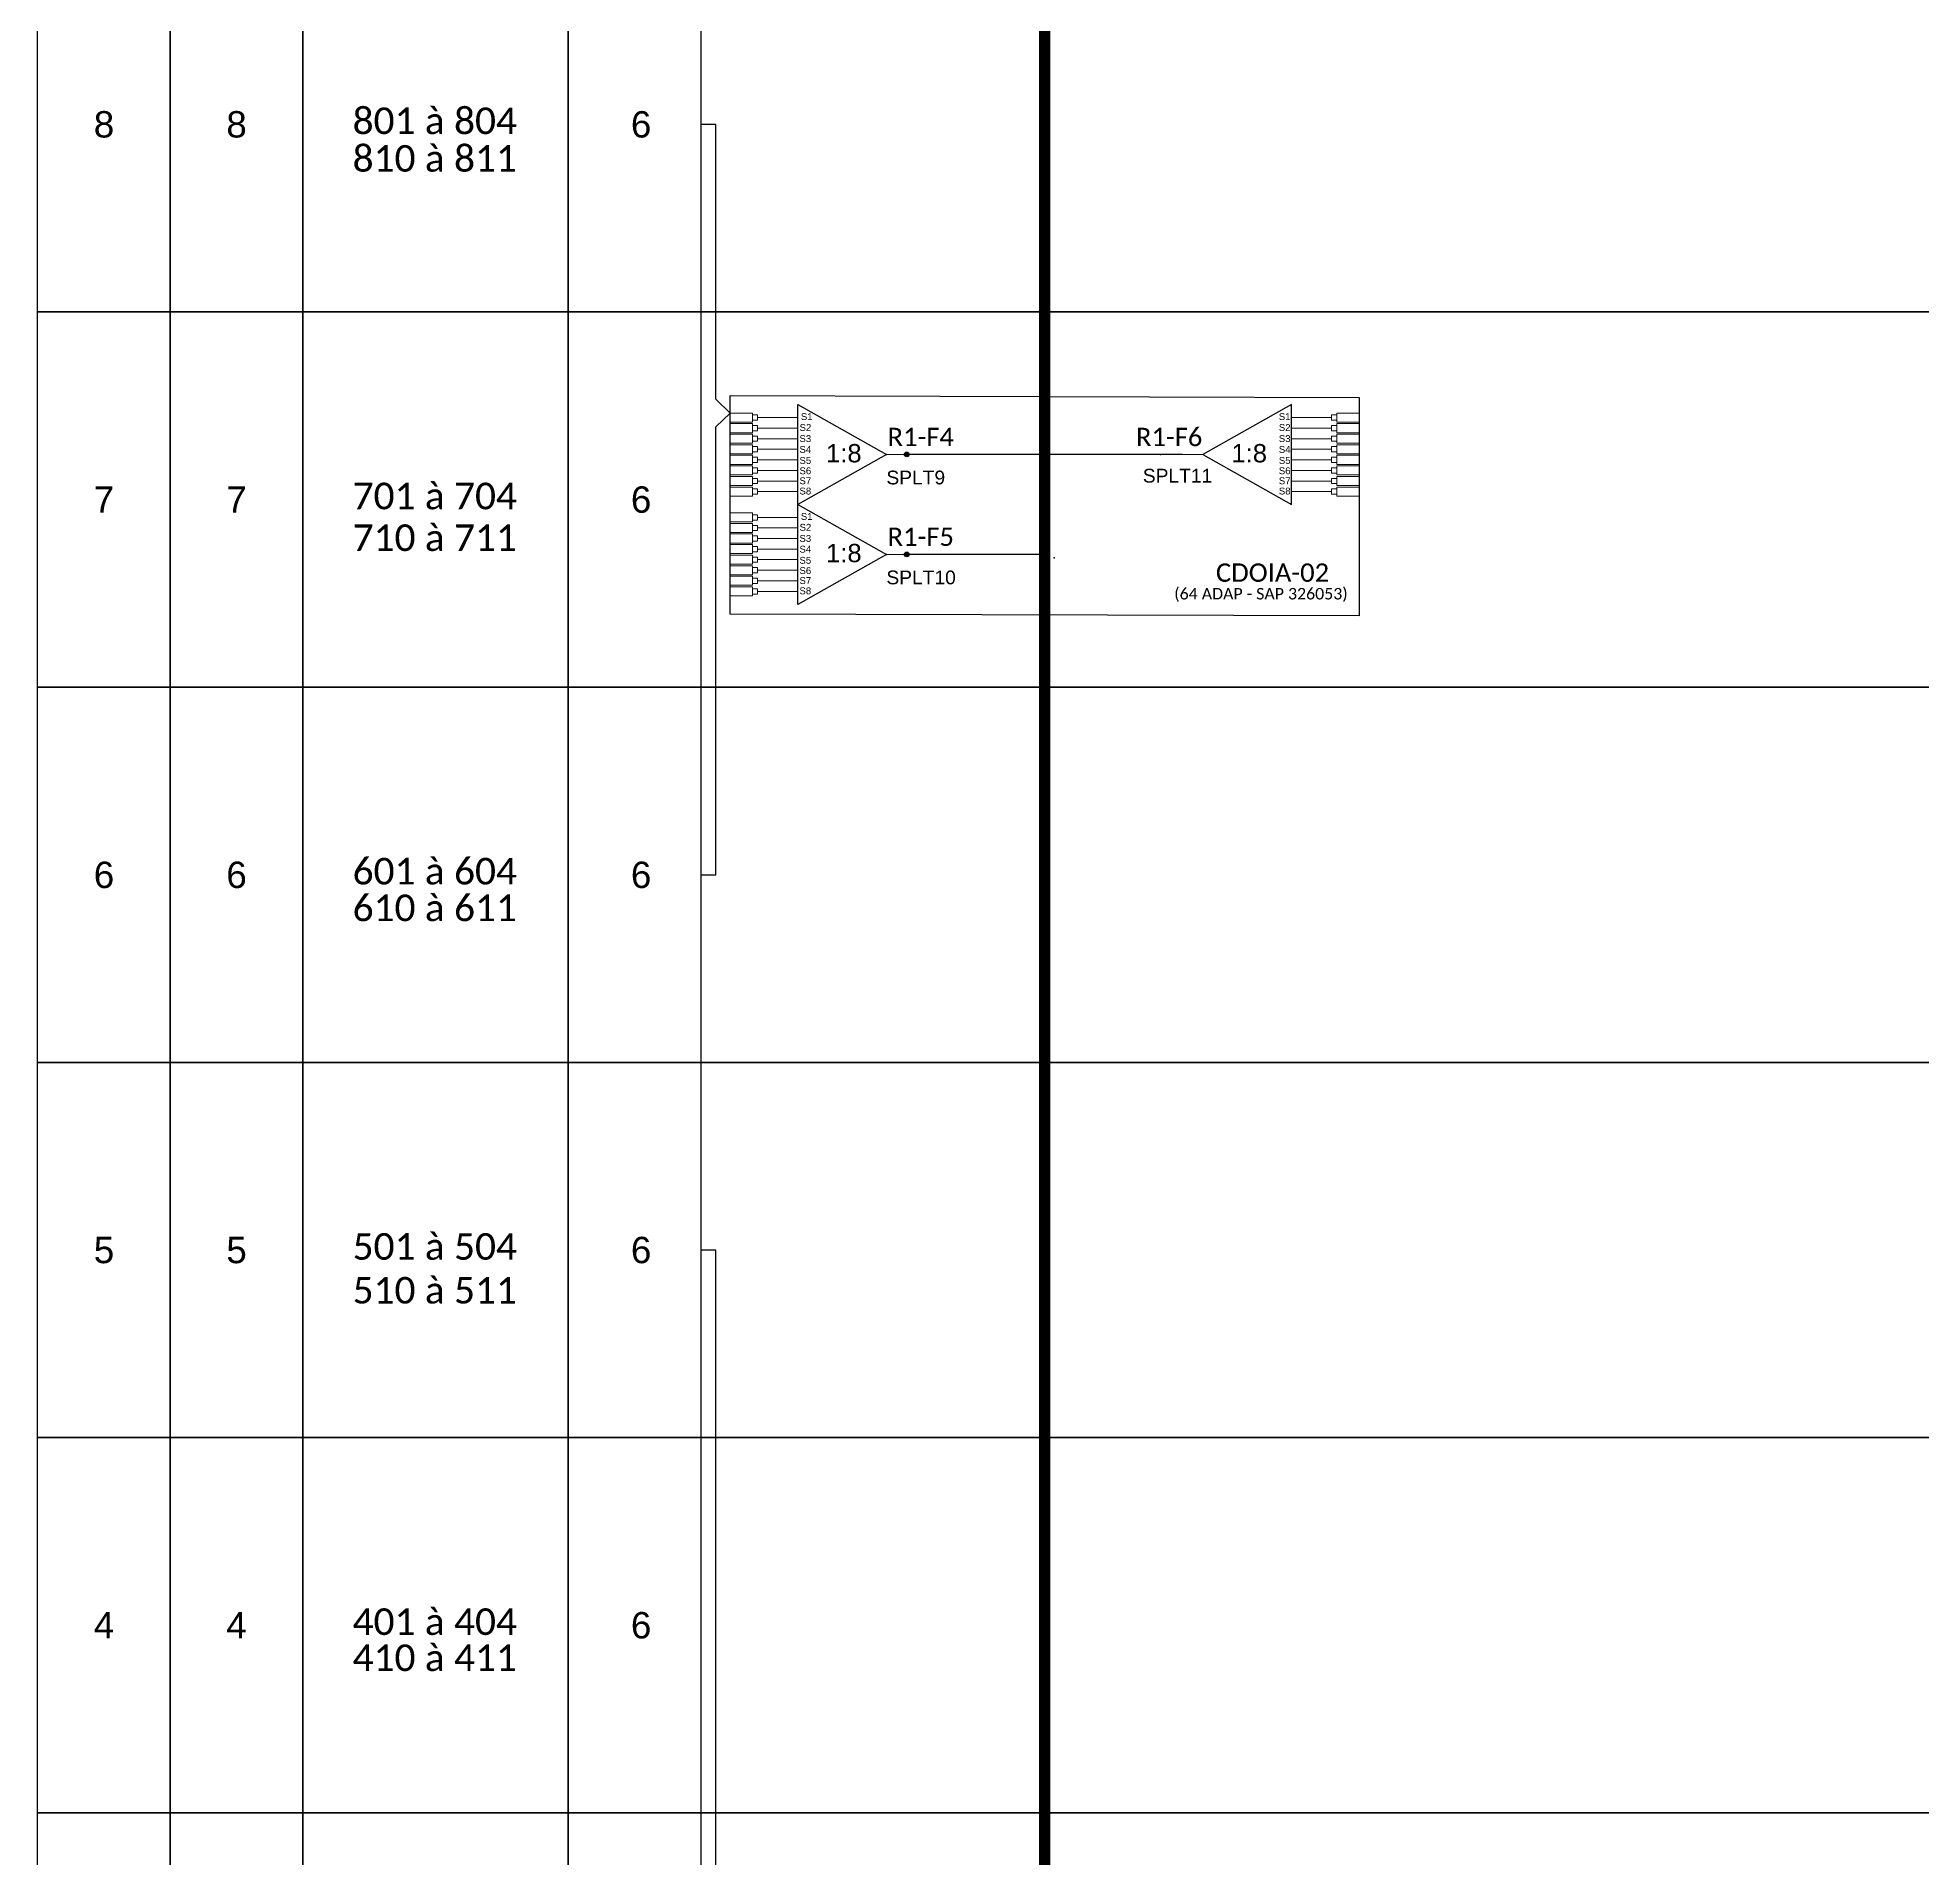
# Model space of a CAD drawing. Header units: inches. Extents: x 3370 to 6145, y 84 to 678.
# Drawn here: x 4877.8 to 5042.3, y 258.5 to 417.4 of the extents above; entities that cross this region are included whole.
import ezdxf
from ezdxf.enums import TextEntityAlignment as Align

# ---------------------------------------------------------------- set-up
doc = ezdxf.new("R2010")
doc.units = ezdxf.units.IN
doc.header["$MEASUREMENT"] = 0
doc.styles.add('ARIAL', font='arial.ttf')
doc.styles.add('WMF-Calibri0', font='calibri.ttf')

# ---------------------------------------------------------------- blocks, each defined once
blk = doc.blocks.new('A$C415C251F')
at = {"color": 3}
blk.add_point((0, 0), dxfattribs=at)
blk = doc.blocks.new('LEG_CDOIA8_C-SPLT_ESQ')
at = {"color": 3, "extrusion": (0, 0, -1), "xscale": -1, "zscale": -1}
blk.add_blockref('A$C415C251F', (0, 0), dxfattribs=at)
at = {"color": 1, "style": 'WMF-Calibri0', "flags": 4}
blk.add_attdef('CDO', (21.44, -2.61), '', height=2, dxfattribs=at)
blk.add_attdef('MODELO', text='', height=1.5, dxfattribs=at).set_placement((22.54, -4.54), align=Align.CENTER)
at = {"style": 'ARIAL', "flags": 4}
blk.add_attdef('SPLITAGEM', text='', height=1.5, dxfattribs=at).set_placement((18.61, -12.59), align=Align.CENTER)
blk = doc.blocks.new('SPLITTER_')
blk.add_point((0, 0))
at = {"style": 'ARIAL', "flags": 4}
blk.add_attdef('SPLT', (0, -3.26), '', height=1.5, dxfattribs=at)
blk = doc.blocks.new('SPLT_1-8_SC-APC_ESQ')
at = {"color": 3, "lineweight": 0}
for points in [[(2.41, -3.02), (0, -3.02)], [(2.41, -4), (0, -4)], [(2.41, -3.02), (2.41, -4)], [(2.99, -3.51), (7.37, -3.51)], [(2.41, -4.17), (0, -4.17)], [(2.41, -5.16), (0, -5.16)], [(2.41, -5.32), (0, -5.32)], [(2.41, -4.17), (2.41, -5.16)], [(2.41, -5.32), (2.41, -6.31)], [(7.37, -4.66), (2.99, -4.66)], [(7.37, -5.82), (2.99, -5.82)], [(2.41, -6.31), (0, -6.31)], [(2.41, -6.48), (0, -6.48)], [(2.41, -7.46), (0, -7.46)], [(2.41, -7.63), (0, -7.63)], [(2.41, -6.48), (2.41, -7.46)], [(2.41, -7.63), (2.41, -8.62)], [(7.37, -6.97), (2.99, -6.97)], [(7.37, -8.12), (2.99, -8.12)], [(2.41, -8.62), (0, -8.62)], [(2.41, -8.78), (0, -8.78)], [(2.41, -9.77), (0, -9.77)], [(2.41, -9.94), (0, -9.94)], [(2.41, -8.78), (2.41, -9.77)], [(2.41, -9.94), (2.41, -10.92)], [(7.37, -9.28), (2.99, -9.28)], [(2.41, -10.92), (0, -10.92)], [(2.41, -11.09), (0, -11.09)], [(2.41, -12.08), (0, -12.08)], [(2.41, -11.09), (2.41, -12.08)], [(7.37, -10.43), (2.99, -10.43)], [(7.37, -11.58), (2.99, -11.58)]]:
    blk.add_lwpolyline(points, dxfattribs=at)
for points in [[(2.99, -3.22), (2.41, -3.22), (2.41, -3.8), (2.99, -3.8)], [(2.99, -4.38), (2.41, -4.38), (2.41, -4.95), (2.99, -4.95)], [(2.99, -5.53), (2.41, -5.53), (2.41, -6.1), (2.99, -6.1)], [(2.99, -6.68), (2.41, -6.68), (2.41, -7.26), (2.99, -7.26)], [(2.99, -7.84), (2.41, -7.84), (2.41, -8.41), (2.99, -8.41)], [(2.99, -8.99), (2.41, -8.99), (2.41, -9.56), (2.99, -9.56)], [(2.99, -10.14), (2.41, -10.14), (2.41, -10.72), (2.99, -10.72)], [(2.99, -11.3), (2.41, -11.3), (2.41, -11.87), (2.99, -11.87)]]:
    blk.add_lwpolyline(points, close=True, dxfattribs=at)
at = {"color": 1}
blk.add_lwpolyline([(7.37, -2.1), (17.04, -7.55), (7.37, -13), (7.37, -2.1)], dxfattribs=at)
at = {"color": 1, "lineweight": 0}
blk.add_lwpolyline([(17.04, -7.55), (19.26, -7.55)], dxfattribs=at)
at = {"color": 1, "style": 'ARIAL'}
for s, height, p in [('S1', 0.75, (7.7, -3.78)), ('S3', 0.75, (7.55, -6.18)), ('S2', 0.75, (7.56, -4.97)), ('S5', 0.75, (7.55, -8.57)), ('S4', 0.75, (7.55, -7.36)), ('1:8', 2, (10.45, -8.4)), ('S6', 0.75, (7.55, -9.69)), ('S7', 0.75, (7.55, -10.78)), ('S8', 0.75, (7.55, -11.9))]:
    blk.add_text(s, height=height, dxfattribs=at).set_placement(p)
blk = doc.blocks.new('SPLT_1-8_SC-APC')
at = {"color": 1}
blk.add_lwpolyline([(-7.37, -2.1), (-17.04, -7.55), (-7.37, -13), (-7.37, -2.1)], dxfattribs=at)
at = {"color": 3, "lineweight": 0}
for points in [[(-2.99, -3.51), (-7.37, -3.51)], [(-2.41, -3.02), (-2.41, -4)], [(-2.41, -3.02), (0, -3.02)], [(-2.41, -4), (0, -4)], [(-7.37, -4.66), (-2.99, -4.66)], [(-7.37, -5.82), (-2.99, -5.82)], [(-2.41, -4.17), (-2.41, -5.16)], [(-2.41, -4.17), (0, -4.17)], [(-2.41, -5.16), (0, -5.16)], [(-2.41, -5.32), (-2.41, -6.31)], [(-2.41, -5.32), (0, -5.32)], [(-7.37, -6.97), (-2.99, -6.97)], [(-7.37, -8.12), (-2.99, -8.12)], [(-2.41, -6.31), (0, -6.31)], [(-2.41, -6.48), (-2.41, -7.46)], [(-2.41, -6.48), (0, -6.48)], [(-2.41, -7.46), (0, -7.46)], [(-2.41, -7.63), (-2.41, -8.62)], [(-2.41, -7.63), (0, -7.63)], [(-7.37, -9.28), (-2.99, -9.28)], [(-2.41, -8.62), (0, -8.62)], [(-2.41, -8.78), (-2.41, -9.77)], [(-2.41, -8.78), (0, -8.78)], [(-2.41, -9.77), (0, -9.77)], [(-2.41, -9.94), (-2.41, -10.92)], [(-2.41, -9.94), (0, -9.94)], [(-7.37, -10.43), (-2.99, -10.43)], [(-7.37, -11.58), (-2.99, -11.58)], [(-2.41, -10.92), (0, -10.92)], [(-2.41, -11.09), (-2.41, -12.08)], [(-2.41, -11.09), (0, -11.09)], [(-2.41, -12.08), (0, -12.08)]]:
    blk.add_lwpolyline(points, dxfattribs=at)
for points in [[(-2.99, -3.22), (-2.41, -3.22), (-2.41, -3.8), (-2.99, -3.8)], [(-2.99, -4.38), (-2.41, -4.38), (-2.41, -4.95), (-2.99, -4.95)], [(-2.99, -5.53), (-2.41, -5.53), (-2.41, -6.1), (-2.99, -6.1)], [(-2.99, -6.68), (-2.41, -6.68), (-2.41, -7.26), (-2.99, -7.26)], [(-2.99, -7.84), (-2.41, -7.84), (-2.41, -8.41), (-2.99, -8.41)], [(-2.99, -8.99), (-2.41, -8.99), (-2.41, -9.56), (-2.99, -9.56)], [(-2.99, -10.14), (-2.41, -10.14), (-2.41, -10.72), (-2.99, -10.72)], [(-2.99, -11.3), (-2.41, -11.3), (-2.41, -11.87), (-2.99, -11.87)]]:
    blk.add_lwpolyline(points, close=True, dxfattribs=at)
at = {"color": 1, "lineweight": 0}
blk.add_lwpolyline([(-17.04, -7.55), (-19.26, -7.55)], dxfattribs=at)
at = {"color": 1, "style": 'ARIAL'}
for s, height, p in [('S1', 0.75, (-8.74, -3.78)), ('S2', 0.75, (-8.74, -4.97)), ('S3', 0.75, (-8.74, -6.18)), ('1:8', 2, (-13.91, -8.4)), ('S4', 0.75, (-8.74, -7.36)), ('S5', 0.75, (-8.74, -8.57)), ('S6', 0.75, (-8.74, -9.69)), ('S7', 0.75, (-8.74, -10.78)), ('S8', 0.75, (-8.74, -11.9))]:
    blk.add_text(s, height=height, dxfattribs=at).set_placement(p)

msp = doc.modelspace()

# ---------------------------------------------------------------- hatches: boundary and pattern name
h = msp.add_hatch(color=3)
h.dxf.hatch_style = 1
edge = h.paths.add_edge_path()
edge.add_arc((4953.64, 381.04), 0.205, 0, 360)
h = msp.add_hatch(color=3)
h.dxf.hatch_style = 1
edge = h.paths.add_edge_path()
edge.add_arc((4953.64, 372.32), 0.205, 0, 360)

# ---------------------------------------------------------------- linework, layer by layer
at = {"color": 5}
for p, q in [((4965.67, 381.04), (4953.64, 381.04)), ((4977.69, 381.04), (4965.67, 381.04)), ((4965.67, 372.32), (4953.64, 372.32))]:
    msp.add_line(p, q, dxfattribs=at)
at = {"color": 5, "const_width": 1}
msp.add_lwpolyline([(4965.67, 167.44), (4965.67, 479.27)], dxfattribs=at)
for points in [[(4877.78, 426.22), (4889.36, 426.22), (4889.36, 393.48), (4877.78, 393.48)], [(4889.36, 426.22), (4900.93, 426.22), (4900.93, 393.48), (4889.36, 393.48)], [(4900.93, 426.22), (5129.95, 426.22), (5129.95, 393.48), (4900.93, 393.48)], [(4900.93, 426.22), (4924.07, 426.22), (4924.07, 393.48), (4900.93, 393.48)], [(4924.07, 426.22), (4935.65, 426.22), (4935.65, 393.48), (4924.07, 393.48)], [(4877.78, 393.48), (4889.36, 393.48), (4889.36, 360.74), (4877.78, 360.74)], [(4889.36, 393.48), (4900.93, 393.48), (4900.93, 360.74), (4889.36, 360.74)], [(4900.93, 393.48), (5129.95, 393.48), (5129.95, 360.74), (4900.93, 360.74)], [(4900.93, 393.48), (4924.07, 393.48), (4924.07, 360.74), (4900.93, 360.74)], [(4924.07, 393.48), (4935.65, 393.48), (4935.65, 360.74), (4924.07, 360.74)], [(4877.78, 360.74), (4889.36, 360.74), (4889.36, 327.99), (4877.78, 327.99)], [(4889.36, 360.74), (4900.93, 360.74), (4900.93, 327.99), (4889.36, 327.99)], [(4900.93, 360.74), (5129.95, 360.74), (5129.95, 327.99), (4900.93, 327.99)], [(4900.93, 360.74), (4924.07, 360.74), (4924.07, 327.99), (4900.93, 327.99)], [(4924.07, 360.74), (4935.65, 360.74), (4935.65, 327.99), (4924.07, 327.99)], [(4877.78, 327.99), (4889.36, 327.99), (4889.36, 295.25), (4877.78, 295.25)], [(4889.36, 327.99), (4900.93, 327.99), (4900.93, 295.25), (4889.36, 295.25)], [(4900.93, 327.99), (5129.95, 327.99), (5129.95, 295.25), (4900.93, 295.25)], [(4900.93, 327.99), (4924.07, 327.99), (4924.07, 295.25), (4900.93, 295.25)], [(4924.07, 327.99), (4935.65, 327.99), (4935.65, 295.25), (4924.07, 295.25)], [(4877.78, 295.25), (4889.36, 295.25), (4889.36, 262.5), (4877.78, 262.5)], [(4889.36, 295.25), (4900.93, 295.25), (4900.93, 262.5), (4889.36, 262.5)], [(4900.93, 295.25), (5129.95, 295.25), (5129.95, 262.5), (4900.93, 262.5)], [(4900.93, 295.25), (4924.07, 295.25), (4924.07, 262.5), (4900.93, 262.5)], [(4924.07, 295.25), (4935.65, 295.25), (4935.65, 262.5), (4924.07, 262.5)], [(4877.78, 262.5), (4889.36, 262.5), (4889.36, 229.76), (4877.78, 229.76)], [(4889.36, 262.5), (4900.93, 262.5), (4900.93, 229.76), (4889.36, 229.76)], [(4900.93, 262.5), (5129.95, 262.5), (5129.95, 229.76), (4900.93, 229.76)], [(4900.93, 262.5), (4924.07, 262.5), (4924.07, 229.76), (4900.93, 229.76)], [(4924.07, 262.5), (4935.65, 262.5), (4935.65, 229.76), (4924.07, 229.76)]]:
    msp.add_lwpolyline(points, close=True)
at = {"color": 3}
for points in [[(4936.97, 385.88), (4936.97, 409.85), (4935.65, 409.85)], [(4936.98, 383.45), (4938.23, 384.66), (4936.97, 385.88)], [(4936.96, 344.36), (4936.97, 383.44)], [(4935.65, 344.36), (4936.96, 344.36)], [(4936.96, 254.89), (4936.97, 311.62), (4935.65, 311.62)]]:
    msp.add_lwpolyline(points, dxfattribs=at)
at = {"color": 1}
msp.add_lwpolyline([(4938.23, 386.18), (4993.13, 386.02), (4993.13, 366.97), (4938.23, 367.12)], close=True, dxfattribs=at)
at = {"color": 3}
for centre in [(4953.64, 381.04), (4953.64, 372.32)]:
    msp.add_circle(centre, 0.205, dxfattribs=at)

# ---------------------------------------------------------------- block references
at = {"xscale": 0.8000000000001818, "yscale": 0.8000000000001818, "zscale": 0.8}
for p in [(4938.23, 387.07), (4938.23, 378.36)]:
    msp.add_blockref('SPLT_1-8_SC-APC_ESQ', p, dxfattribs=at)
at = {"color": 3, "xscale": 0.8000000000001818, "yscale": 0.8000000000001818, "zscale": 0.8}
msp.add_blockref('SPLT_1-8_SC-APC', (4993.1, 387.07), dxfattribs=at)
ref = msp.add_blockref('SPLITTER_', (4951.86, 381.04), dxfattribs=dict(xscale=0.8000000000001818, yscale=0.8000000000001818, zscale=0.8))
ref.add_attrib('SPLT', 'SPLT9', (4951.86, 378.43), dxfattribs={"height": 1.2, "style": 'ARIAL'})
ref = msp.add_blockref('SPLITTER_', (4975.79, 381.04), dxfattribs=dict(xscale=0.8000000000001818, yscale=0.8000000000001818, zscale=0.8))
ref.add_attrib('SPLT', 'SPLT11', (4974.24, 378.59), dxfattribs={"height": 1.2, "style": 'ARIAL'})
ref = msp.add_blockref('SPLITTER_', (4951.86, 372.32), dxfattribs=dict(xscale=0.8000000000001818, yscale=0.8000000000001818, zscale=0.8))
ref.add_attrib('SPLT', 'SPLT10', (4951.86, 369.71), dxfattribs={"height": 1.2, "style": 'ARIAL'})
at = {"color": 3}
ref = msp.add_blockref('LEG_CDOIA8_C-SPLT_ESQ', (4966.51, 372.02), dxfattribs=dict(at, xscale=0.8000000000001818, yscale=0.8000000000001818, zscale=0.8))
ref.add_attrib('CDO', 'CDOIA-02', (4980.62, 369.93), dxfattribs={"color": 1, "height": 1.6, "style": 'WMF-Calibri0'})
ref.add_attrib('MODELO', '(64 ADAP - SAP 326053)', dxfattribs={"color": 1, "height": 1, "style": 'WMF-Calibri0'}).set_placement((4984.55, 368.39), align=Align.CENTER)

# ---------------------------------------------------------------- texts
at = {"style": 'WMF-Calibri0'}
for s, p in [('801 à 804', (4905.27, 409)), ('810 à 811', (4905.27, 405.72)), ('701 à 704', (4905.27, 376.26)), ('710 à 711', (4905.27, 372.62)), ('601 à 604', (4905.27, 343.52)), ('610 à 611', (4905.27, 340.32)), ('501 à 504', (4905.27, 310.77)), ('510 à 511', (4905.27, 306.95)), ('401 à 404', (4905.27, 278.03)), ('410 à 411', (4905.27, 274.88))]:
    msp.add_text(s, height=2.317, dxfattribs=at).set_placement(p)
at = {"color": 5, "style": 'WMF-Calibri0'}
for s, p in [('R1-F4', (4951.96, 381.77)), ('R1-F6', (4973.64, 381.77)), ('R1-F5', (4951.96, 373.06))]:
    msp.add_text(s, height=1.6, dxfattribs=at).set_placement(p)
at = {"style": 'ARIAL', "flags": 12}
for tag, p in [('8', (4883.57, 409.85)), ('8', (4895.14, 409.85)), ('6', (4930.45, 409.85)), ('7', (4883.57, 377.11)), ('7', (4895.14, 377.11)), ('6', (4930.45, 377.11)), ('6', (4883.57, 344.36)), ('6', (4895.14, 344.36)), ('6', (4930.45, 344.36)), ('5', (4883.57, 311.62)), ('5', (4895.14, 311.62)), ('6', (4930.45, 311.62)), ('4', (4883.57, 278.88)), ('4', (4895.14, 278.88)), ('6', (4930.45, 278.88))]:
    msp.add_attdef(tag, text='XX', height=2.3, dxfattribs=at).set_placement(p, align=Align.MIDDLE_CENTER)

doc.saveas('drawing.dxf')
